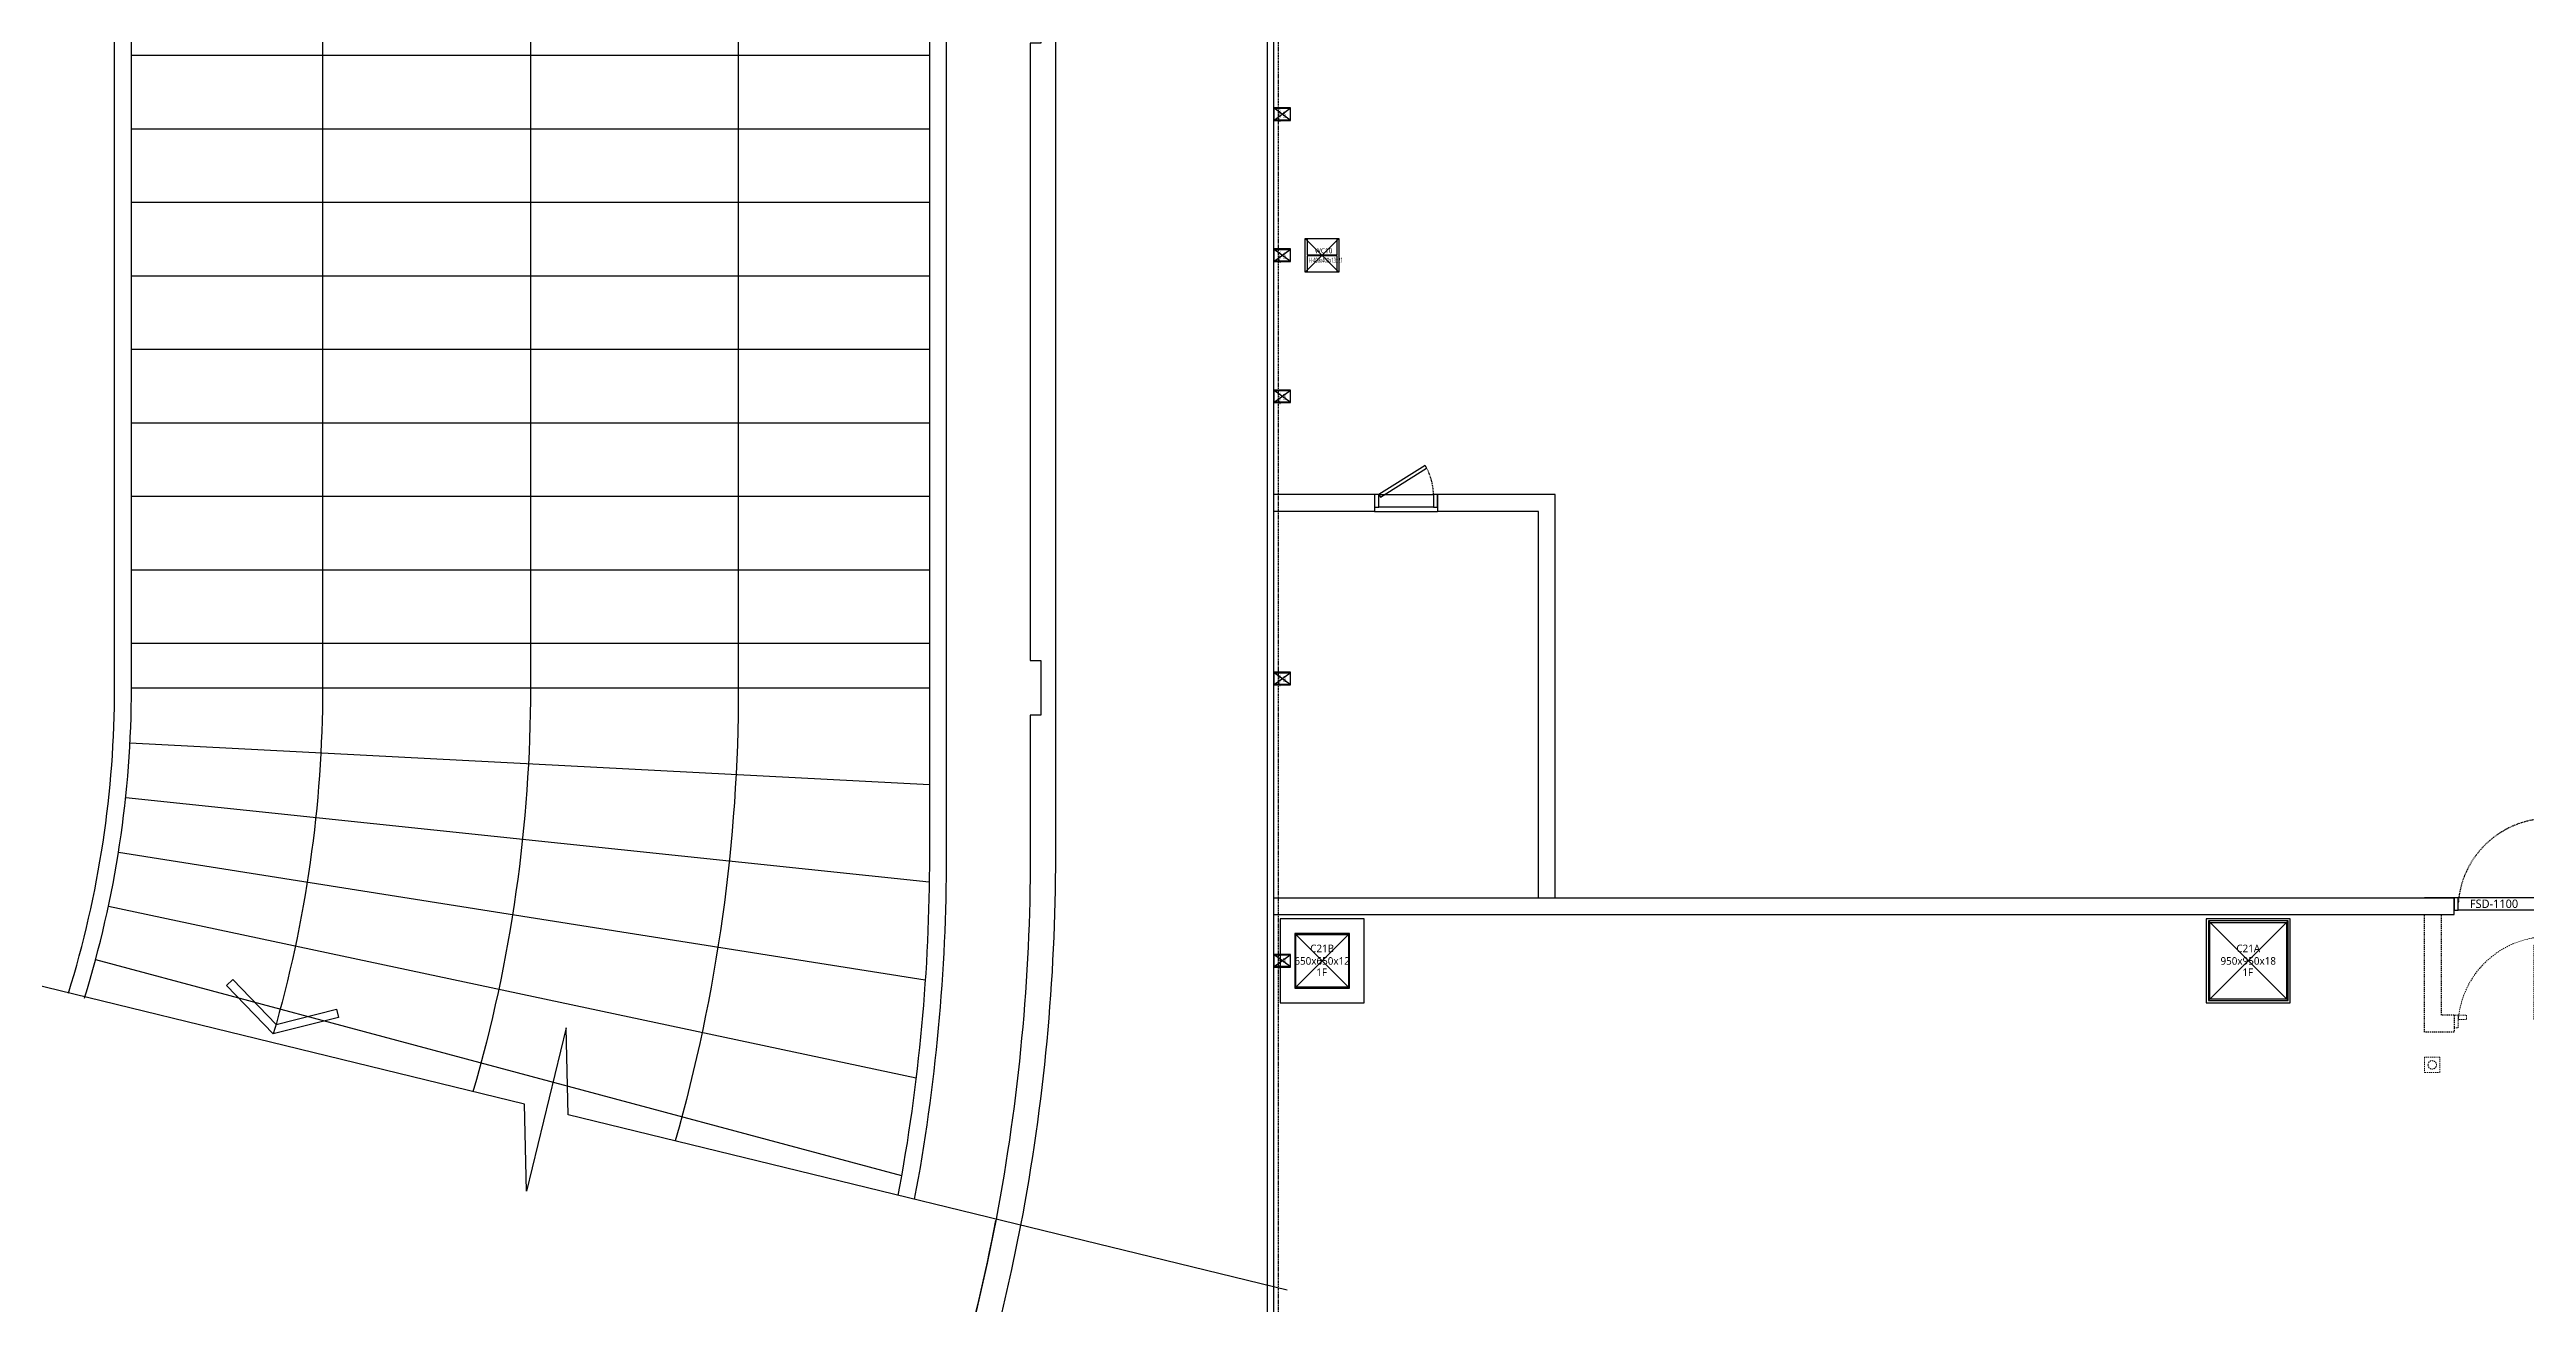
# Model space of a CAD drawing. Header units: millimetres. Extents: x 13515 to 183937, y -33900 to -660.
# Drawn here: x 118899.5 to 119361, y -19957.9 to -19724.1 of the extents above; entities that cross this region are included whole.
import ezdxf
from ezdxf.enums import TextEntityAlignment as Align

# ---------------------------------------------------------------- set-up
doc = ezdxf.new("R2010")
doc.units = ezdxf.units.MM
doc.header["$LTSCALE"] = 100
doc.header["$MEASUREMENT"] = 0
doc.header["$PDSIZE"] = -10
for name, pattern in [('-HID', [2.5, 1.5, -1]), ('A0-000 XR 평면도$0$HID', [2.5, 1.5, -1]), ('HID', [2.5, 1.5, -1]), ('HIDDEN2', [0.1875, 0.125, -0.0625])]:
    doc.linetypes.add(name, pattern=pattern)
doc.layers.get('0').update_dxf_attribs({"linetype": 'CONTINUOUS'})
doc.layers.get('Defpoints').update_dxf_attribs({"color": 171, "linetype": 'CONTINUOUS'})
doc.layers.add('#프레임 라인', color=189, linetype='CONTINUOUS', plot=False)
for name, color, linetype in [('A0-000 XR 평면도$0$DOOR', 4, 'CONTINUOUS'), ('A0-000 XR 평면도$0$DOOR(OPEN ELE)', 5, 'CONTINUOUS'), ('DOOR', 4, 'CONTINUOUS'), ('DOOR ELE', 253, 'CONTINUOUS'), ('DOOR(OPEN ELE)', 5, 'CONTINUOUS'), ('ELE9', 9, 'CONTINUOUS'), ('FIN(패널-200글라스울64k)', 4, 'CONTINUOUS'), ('FIN(패널-T150 방열)', 9, 'CONTINUOUS'), ('h COLUMN', 252, 'CONTINUOUS'), ('STEEL', 5, 'CONTINUOUS'), ('WC', 2, 'CONTINUOUS'), ('단열패널-방열문(저온공사분)', 251, 'CONTINUOUS')]:
    doc.layers.add(name, color=color, linetype=linetype)
doc.styles.add('TE', font='malgun_0.ttf')
doc.styles.add('나눔바른고딕', font='NanumBarunGothic.ttf')

# ---------------------------------------------------------------- blocks, each defined once
blk = doc.blocks.new('*U143')
at = {"color": 0, "linetype": 'ByBlock'}
for p, q in [((100, 75), (-100, 75)), ((-100, 75), (-100, -75)), ((-96, 70), (96, 70)), ((-96, -70), (-96, 70)), ((96, 70), (96, -70)), ((100, -75), (100, 75)), ((-100, -75), (100, -75)), ((96, -70), (-96, -70))]:
    blk.add_line(p, q, dxfattribs=at)
at = {"layer": 'Defpoints'}
blk.add_point((0, 0), dxfattribs=at)
blk = doc.blocks.new('WC1')
at = {"layer": 'h COLUMN', "ltscale": 0.1}
for p, q in [((70, -96), (-70, 96)), ((70, 96), (-70, -96))]:
    blk.add_line(p, q, dxfattribs=at)
at = {"layer": 'h COLUMN', "ltscale": 0.1, "rotation": 90}
blk.add_blockref('*U143', (0, 0), dxfattribs=at)
at = {"layer": 'Defpoints', "style": 'TE'}
for s, width, p in [('WC1', 0.8, (-34, 25)), ('ㅁ-200x150x4.5', 0.5, (-74, -35))]:
    blk.add_text(s, height=30, dxfattribs=dict(at, width=width)).set_placement(p, align=Align.MIDDLE_LEFT)
blk = doc.blocks.new('WC10')
at = {"color": 3}
blk.add_lwpolyline([(179, 200), (200, 200), (200, -200), (179, -200), (179, -6), (-179, -6), (-179, -200), (-200, -200), (-200, 200), (-179, 200), (-179, 6), (179, 6)], close=True, dxfattribs=at)
at = {"layer": 'Defpoints', "ltscale": 10000}
for p, q in [((200, -200), (-200, 200)), ((-200, -200), (200, 200))]:
    blk.add_line(p, q, dxfattribs=at)
blk.add_lwpolyline([(-200, 200), (200, 200), (200, -200), (-200, -200)], close=True, dxfattribs=at)
at = {"layer": 'Defpoints', "style": 'TE'}
for s, width, p in [('WC10', 0.8, (-87, 54)), ('H-400x400x13x21', 0.5, (-159, -59))]:
    blk.add_text(s, height=60, dxfattribs=dict(at, width=width)).set_placement(p, align=Align.MIDDLE_LEFT)
blk = doc.blocks.new('지상1층 WC 배치')
at = {"layer": 'WC', "rotation": 270}
for p in [(49200, -33970), (49200, -35650), (49200, -37330), (49200, -40690), (49200, -44050)]:
    blk.add_blockref('WC1', p, dxfattribs=at)
at = {"layer": 'WC'}
blk.add_blockref('WC10', (49675, -35650), dxfattribs=at)
blk = doc.blocks.new('*U228')
at = {"color": 0, "linetype": 'ByBlock'}
for p, q in [((325, 325), (-325, 325)), ((-325, 325), (-325, -325)), ((-313, 313), (313, 313)), ((-313, -313), (-313, 313)), ((313, 313), (313, -313)), ((325, -325), (325, 325)), ((-325, -325), (325, -325)), ((313, -313), (-313, -313))]:
    blk.add_line(p, q, dxfattribs=at)
at = {"layer": 'Defpoints'}
blk.add_point((0, 0), dxfattribs=at)
blk = doc.blocks.new('C21B-1F')
at = {"layer": '#프레임 라인', "ltscale": 0.1}
blk.add_lwpolyline([(-500, -500), (500, -500), (500, 500), (-500, 500)], close=True, dxfattribs=at)
at = {"layer": 'Defpoints', "ltscale": 10000}
for p, q in [((-325, -325), (325, 325)), ((325, -325), (-325, 325))]:
    blk.add_line(p, q, dxfattribs=at)
at = {"ltscale": 0.1}
blk.add_blockref('*U228', (0, 0), dxfattribs=at)
at = {"layer": 'Defpoints', "style": 'TE'}
for s, p in [('650x650x12', (0, -47)), ('C21B', (0, 102)), ('1F', (-6, -182))]:
    blk.add_text(s, height=90, dxfattribs=at).set_placement(p, align=Align.CENTER)
blk = doc.blocks.new('*U131')
at = {"color": 0, "linetype": 'ByBlock'}
for p, q in [((475, 475), (-475, 475)), ((-475, 475), (-475, -475)), ((-457, 457), (457, 457)), ((-457, -457), (-457, 457)), ((457, 457), (457, -457)), ((475, -475), (475, 475)), ((-475, -475), (475, -475)), ((457, -457), (-457, -457))]:
    blk.add_line(p, q, dxfattribs=at)
at = {"layer": 'Defpoints'}
blk.add_point((0, 0), dxfattribs=at)
blk = doc.blocks.new('C21A-1F')
at = {"layer": '#프레임 라인', "ltscale": 0.1}
blk.add_lwpolyline([(-500, -500), (500, -500), (500, 500), (-500, 500)], close=True, dxfattribs=at)
at = {"layer": 'Defpoints', "ltscale": 10000}
for p, q in [((-475, -475), (475, 475)), ((475, -475), (-475, 475))]:
    blk.add_line(p, q, dxfattribs=at)
at = {"ltscale": 0.1}
blk.add_blockref('*U131', (0, 0), dxfattribs=at)
at = {"layer": 'Defpoints', "style": 'TE'}
for s, p in [('950x950x18', (0, -47)), ('C21A', (0, 102)), ('1F', (-6, -182))]:
    blk.add_text(s, height=90, dxfattribs=at).set_placement(p, align=Align.CENTER)
blk = doc.blocks.new('A$C48EA7C17')
at = {"layer": 'DOOR'}
for points in [[(965, 1088), (1000, 1088), (1000, 88), (965, 88)], [(-50, 0), (0, 0), (0, 150), (-50, 150)], [(1050, 0), (1000, 0), (1000, 150), (1050, 150)]]:
    blk.add_lwpolyline(points, close=True, dxfattribs=at)
at = {"layer": 'DOOR ELE', "ltscale": 0.1}
for points in [[(965, 150), (0, 150)], [(1000, 0), (0, 0)]]:
    blk.add_lwpolyline(points, dxfattribs=at)
at = {"layer": 'DOOR(OPEN ELE)', "linetype": 'HID', "ltscale": 0.05}
blk.add_arc((1084, 7), 1087, 96.2785, 175.7623, dxfattribs=at)
at = {"layer": 'Defpoints', "style": '나눔바른고딕'}
blk.add_text('FSD-1100', height=100, dxfattribs=at).set_placement((139, 28))
blk = doc.blocks.new('A$C236D454C')
at = {"layer": 'FIN(패널-200글라스울64k)', "ltscale": 1000}
for points in [[(0, 1112), (350, 1112)], [(350, 912), (0, 912)], [(350, 1112), (350, 912)], [(1450, 1112), (1450, 912)], [(1450, 1112), (1800, 1112)], [(1450, 912), (1800, 912)]]:
    blk.add_lwpolyline(points, dxfattribs=at)
at = {"layer": 'FIN(패널-T150 방열)', "linetype": '-HID', "ltscale": 0.1}
for points in [[(350, 2512), (0, 2512), (0, 1112)], [(350, 2312), (350, 2512)], [(1800, 1112), (1800, 2512), (1450, 2512)], [(1450, 2312), (1450, 2512)], [(350, 2312), (200, 2312), (200, 1112)], [(1600, 1112), (1600, 2312), (1450, 2312)]]:
    blk.add_lwpolyline(points, dxfattribs=at)
at = {"layer": 'STEEL', "linetype": '-HID', "lineweight": 0, "ltscale": 0.1}
for p, q in [((0, 2992), (180, 2992)), ((0, 2812), (0, 2992)), ((180, 2992), (180, 2812)), ((1620, 2992), (1800, 2992)), ((1620, 2812), (1620, 2992)), ((1800, 2992), (1800, 2812)), ((180, 2812), (0, 2812)), ((1800, 2812), (1620, 2812))]:
    blk.add_line(p, q, dxfattribs=at)
for centre in [(90, 2902), (1710, 2902)]:
    blk.add_circle(centre, 50, dxfattribs=at)
at = {"layer": '단열패널-방열문(저온공사분)', "linetype": '-HID', "lineweight": 0, "ltscale": 0.1}
for points in [[(350, 2462), (400, 2462), (400, 2312), (350, 2312)], [(500, 2312), (500, 2362), (400, 2362), (400, 2312)], [(1400, 2312), (1400, 2362), (1300, 2362), (1300, 2312)], [(1450, 2462), (1400, 2462), (1400, 2312), (1450, 2312)], [(1300, 1475), (1400, 1475), (1400, 2312), (1300, 2312)], [(1450, 1375), (1450, 1525), (1400, 1525), (1400, 1375)]]:
    blk.add_lwpolyline(points, close=True, dxfattribs=at)
blk.add_arc((1474, 2451), 1076, 184.0279, 268.0719, dxfattribs=at)
at = {"ltscale": 0.1, "xscale": -1, "rotation": 180}
blk.add_blockref('A$C48EA7C17', (400, 1062), dxfattribs=at)
blk = doc.blocks.new('A0-000 XR 평면도$0$A$C60820D4B')
at = {"layer": 'A0-000 XR 평면도$0$DOOR'}
for points in [[(4, 600), (350, 50), (380, 68), (35, 617)], [(4, 600), (35, 617)]]:
    blk.add_lwpolyline(points, dxfattribs=at)
for points in [[(500, 700), (500, 750), (350, 750), (350, 700)], [(500, 0), (500, 50), (350, 50), (350, 0)]]:
    blk.add_lwpolyline(points, close=True, dxfattribs=at)
at = {"layer": 'A0-000 XR 평면도$0$DOOR(OPEN ELE)'}
for p, q in [((350, 50), (350, 700)), ((500, 700), (500, 50))]:
    blk.add_line(p, q, dxfattribs=at)
at = {"layer": 'A0-000 XR 평면도$0$DOOR(OPEN ELE)', "linetype": 'A0-000 XR 평면도$0$HID', "ltscale": 0.05}
blk.add_arc((350, 50), 650, 90, 122.1801, dxfattribs=at)
blk = doc.blocks.new('FGHJ')
at = {"layer": 'ELE9', "ltscale": 0.1}
h = blk.add_hatch(dxfattribs=at)
h.set_pattern_fill('ANSI31', color=256, scale=7000, angle=135)
h.set_pattern_definition([(180, (1001772.6, -409811.1), (-6e-14, -875), [])])
h.paths.add_polyline_path([(37026299.1, 26146.3), (37026299.1, 42146.3), (37016799.1, 42146.3), (37016799.1, 26146.3)])
at = {"layer": 'ELE9', "linetype": 'HIDDEN2'}
blk.add_lwpolyline([(37195449.1, 67346.3), (37195449.1, 40346.3), (37042549.1, 40346.3), (37042549.1, 51346.3), (37030449.1, 51346.3), (37030449.1, -38303.7), (37200899.1, -38303.7)], dxfattribs=at)
at = {"layer": 'ELE9', "ltscale": 0.1}
for points in [[(37030324.1, 51396.3), (37028499.1, 51396.3, 0.4142136), (37026499.1, 49396.3), (37026499.1, 24146.3, -0.0463555), (37026119.1, 20056.4, -0.0463555)], [(37016049.8, 22511.7, 0.0751352), (37016599.1, 26146.3), (37016599.1, 50696.3)], [(37027499.1, 49196.3), (37027499.1, 42471.3), (37027624.1, 42471.3), (37027624.1, 41821.3), (37027499.1, 41821.3), (37027499.1, 34471.3), (37027624.1, 34471.3), (37027624.1, 33821.3), (37027499.1, 33821.3), (37027499.1, 26471.3), (37027624.1, 26471.3), (37027624.1, 25821.3), (37027499.1, 25821.3), (37027499.1, 24146.3, -0.046938), (37027092, 19819.2)], [(37027799.1, 49196.3), (37027799.1, 24146.3, -0.047103), (37027383.8, 19748, -0.047103)], [(37016240.9, 22452.6, 0.0751352), (37016799.1, 26146.3), (37016799.1, 42146.3)], [(37019074.1, 42146.3), (37019074.1, 26146.3, -0.0707467), (37018488.3, 22027.5, -0.0707467)], [(37021549.1, 42146.3), (37021549.1, 26146.3, -0.0707467), (37020865.2, 21337.5, -0.0707467)], [(37024024.1, 42146.3), (37024024.1, 26146.3, -0.0693797), (37023271.8, 20750.7, -0.0693797)], [(37026299.1, 42146.3), (37026299.1, 24146.3, -0.0462327), (37025924.5, 20103.9, -0.0462327)], [(37027383.8, 19748, -0.3676151), (37003674.1, 654.7), (37003674.1, 15164.1, 0.3426566), (37014784.2, 22820.3)], [(37027092, 19819.2, -0.0616078), (37025350.8, 14396.3), (37025506, 14306.6), (37025156, 13700.4), (37025046.2, 13763.8, -0.1314554), (37017090.4, 4791.2), (37017188.3, 4621.6), (37016495.5, 4221.6), (37016414.8, 4361.3, -0.1338462), (37004699.1, 949.8)], [(37025991.2, 15918.8, 0.04359), (37027089.1, 19804.2)]]:
    blk.add_lwpolyline(points, format="xyb", dxfattribs=at)
for points in [[(37030324.1, -38428.7), (37030324.1, 51471.3)], [(37030399.1, -38428.7), (37030399.1, 51396.3)], [(37031599.1, 28446.3), (37030399.1, 28446.3)], [(37031599.1, 28446.3), (37031599.1, 28246.3)], [(37033749.1, 23646.3), (37033749.1, 28446.3), (37032349.1, 28446.3)], [(37032349.1, 28446.3), (37032349.1, 28246.3)], [(37031599.1, 28246.3), (37030399.1, 28246.3)], [(37031599.1, 28246.3), (37032349.1, 28246.3)], [(37033549.1, 23646.3), (37033549.1, 28246.3), (37032349.1, 28246.3)], [(37016799.1, 26146.3), (37026299.1, 26146.3)], [(37016781.9, 25492.1), (37026299.1, 24993.4)], [(37016730.6, 24839.7), (37026296.9, 23834.3)], [(37016645.2, 24190.9), (37026249.5, 22669.7)], [(37030399.1, 23646.3), (37044449.1, 23646.3)], [(37016525.9, 23547.4), (37026139.8, 21503.9)], [(37030399.1, 23446.3), (37044449.1, 23446.3)], [(37030556.1, 18974.5), (37021999, 21061), (37021975.6, 22096.1), (37021501.8, 20153), (37021478.4, 21188), (37012921.3, 23274.6)], [(37016373.1, 22911.1), (37025967.3, 20340.3)], [(37019264.6, 22221.1), (37018488.3, 22027.5), (37017932.5, 22602.9), (37018004.5, 22672.3), (37018520.2, 22138.5), (37019240.3, 22318.1), (37019264.6, 22221.1)]]:
    blk.add_lwpolyline(points, dxfattribs=at)
at = {"layer": 'ELE9'}
blk.add_blockref('지상1층 WC 배치', (36981299.1, 66946.3), dxfattribs=at)
at = {"layer": 'ELE9', "rotation": 270}
blk.add_blockref('A0-000 XR 평면도$0$A$C60820D4B', (37031599.1, 28796.4), dxfattribs=at)
at = {"layer": 'ELE9', "ltscale": 0.1, "xscale": -1, "rotation": 180}
blk.add_blockref('A$C236D454C', (37044099.1, 24558.8), dxfattribs=at)
at = {"layer": 'ELE9', "ltscale": 0.1}
for name, p in [('C21B-1F', (37030974.1, 22896.3)), ('C21A-1F', (37041999.1, 22896.3))]:
    blk.add_blockref(name, p, dxfattribs=at)

msp = doc.modelspace()

# ---------------------------------------------------------------- block references
at = {"xscale": 0.01565102769230769, "yscale": 0.01565102769230769, "zscale": 0.01565102769230769}
msp.add_blockref('FGHJ', (-460436.19, -20252.24), dxfattribs=at)

doc.saveas('drawing.dxf')
